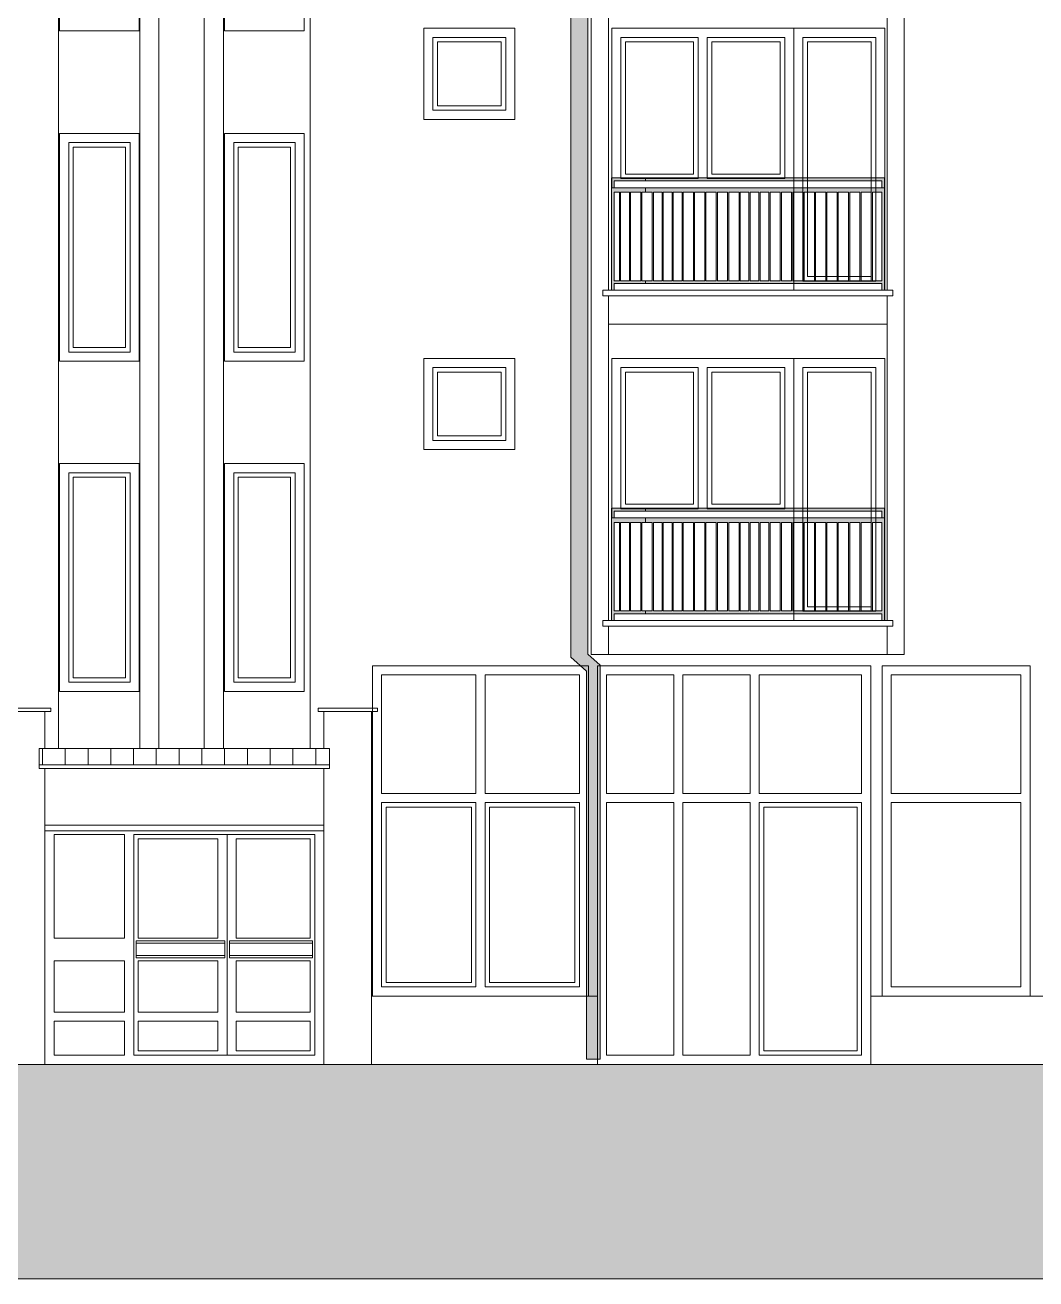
# Model space of a CAD drawing. Header units: millimetres. Extents: x 2791058 to 2855058, y -67651 to -18651.
# Drawn here: x 2811501 to 2820382, y -41406 to -30394 of the extents above; entities that cross this region are included whole.
import ezdxf

# ---------------------------------------------------------------- set-up
doc = ezdxf.new("R2010")
doc.units = ezdxf.units.MM
doc.header["$MEASUREMENT"] = 0
doc.linetypes.add('Hidden Line', pattern=[195.611112, 141.111112, -54.5])
for name, color, linetype, lineweight in [('2D Drafting - General_Pen_No__1', 7, 'Continuous', 0), ('Exterior walls_Pen_No__1', 7, 'Continuous', 0), ('Lines_Pen_No__20', 1, 'Continuous', 0), ('Lines_Pen_No__60', 230, 'Continuous', 0), ('Shell - Roof_Pen_No__20', 1, 'Continuous', 0), ('Shell - Roof_Pen_No__21', 7, 'Continuous', 0), ('Shell - Roof_Pen_No__60', 230, 'Continuous', 0), ('Structural - Bearing_Pen_No__1', 7, 'Continuous', 0)]:
    doc.layers.add(name, color=color, linetype=linetype, lineweight=lineweight)
doc.layers.add('2D Drafting - General_Pen_No__61', color=7, linetype='Continuous', lineweight=0, true_color=0x6a6a6a)
doc.layers.add('Structural - Bearing_Pen_No__61', color=7, linetype='Continuous', lineweight=0, true_color=0x6a6a6a)
doc.layers.add('Exterior walls', color=7, linetype='Continuous')

# ---------------------------------------------------------------- blocks, each defined once
blk = doc.blocks.new('Wall_2', base_point=(2816370, -24372))
at = {"layer": 'Exterior walls', "linetype": 'Continuous', "lineweight": 0}
blk.add_hatch(color=255, dxfattribs=at).paths.add_polyline_path([(2816295, -24372), (2816295, -35945), (2816445, -35919), (2816445, -24372)])
at = {"layer": 'Exterior walls_Pen_No__1', "color": 7, "linetype": 'Continuous', "lineweight": 0, "flags": 128}
for points in [[(2816295, -24372), (2816295, -35945)], [(2816445, -35919), (2816445, -24372)]]:
    blk.add_lwpolyline(points, dxfattribs=at)
blk = doc.blocks.new('Wall_7', base_point=(2816493, -39476))
at = {"layer": 'Exterior walls', "linetype": 'Continuous', "lineweight": 0}
blk.add_hatch(color=255, dxfattribs=at).paths.add_polyline_path([(2816553, -39476), (2816553, -36016), (2816433, -36069), (2816433, -39476)])
at = {"layer": 'Exterior walls_Pen_No__1', "color": 7, "linetype": 'Continuous', "lineweight": 0, "flags": 128}
for points in [[(2816433, -36069), (2816433, -39476)], [(2816553, -39476), (2816553, -36016)], [(2816433, -39476), (2816553, -39476)]]:
    blk.add_lwpolyline(points, dxfattribs=at)
blk = doc.blocks.new('Wall_8', base_point=(2816493, -36043))
at = {"layer": 'Exterior walls', "linetype": 'Continuous', "lineweight": 0}
blk.add_hatch(color=255, dxfattribs=at).paths.add_polyline_path([(2816553, -36016), (2816445, -35919), (2816295, -35945), (2816433, -36069)])
at = {"layer": 'Exterior walls_Pen_No__1', "color": 7, "linetype": 'Continuous', "lineweight": 0, "flags": 128}
for points in [[(2816295, -35945), (2816433, -36069)], [(2816553, -36016), (2816445, -35919)]]:
    blk.add_lwpolyline(points, dxfattribs=at)

msp = doc.modelspace()

# ---------------------------------------------------------------- hatches: boundary and pattern name
at = {"layer": '2D Drafting - General_Pen_No__61', "linetype": 'Continuous', "lineweight": 0, "true_color": 0x6a6a6a}
msp.add_hatch(color=251, dxfattribs=at).paths.add_polyline_path([(2799992.964, -39522.015), (2840201.628, -39522.015), (2840201.628, -41406.171), (2799992.964, -41406.171)])
at = {"layer": 'Structural - Bearing_Pen_No__1', "linetype": 'Continuous', "lineweight": 0}
h = msp.add_hatch(dxfattribs=at)
h.set_pattern_fill('Soldier_course', style=0, pattern_type=2)
h.set_pattern_definition([(90, (2247653.82, -76424.97), (-200, 0), [])])
h.paths.add_polyline_path([(2814175.754, -36746.464), (2811625.754, -36746.464), (2811625.754, -36892.015), (2811675.754, -36892.015), (2814125.754, -36892.015), (2814175.754, -36892.015)])
at = {"layer": 'Structural - Bearing_Pen_No__61', "linetype": 'Continuous', "lineweight": 0, "true_color": 0x6a6a6a}
h = msp.add_hatch(color=251, dxfattribs=at)
h.paths.add_polyline_path([(2816652.754, -31736.789), (2816652.754, -32722.015), (2816676.754, -32722.015), (2816676.754, -32664.515), (2816952.754, -32664.515), (2816952.754, -32639.515), (2816920.754, -32639.515), (2816920.754, -31862.015), (2816952.754, -31862.015), (2816952.754, -31822.015), (2816676.754, -31822.015), (2816676.754, -31762.015), (2816952.754, -31762.015), (2816952.754, -31736.789), (2816676.754, -31736.789)])
h.paths.add_polyline_path([(2816676.754, -31862.015), (2816723.254, -31862.015), (2816723.254, -32639.515), (2816676.754, -32639.515)], flags=0)
h.paths.add_polyline_path([(2816733.254, -31862.015), (2816810.754, -31862.015), (2816810.753, -32639.515), (2816733.254, -32639.515)], flags=0)
h.paths.add_polyline_path([(2816820.754, -31862.015), (2816910.754, -31862.015), (2816910.754, -32639.515), (2816820.754, -32639.515)], flags=0)
h = msp.add_hatch(color=251, dxfattribs=at)
h.paths.add_polyline_path([(2816952.754, -32664.515), (2819028.754, -32664.515), (2819028.754, -32722.015), (2819052.754, -32722.015), (2819052.754, -31736.789), (2819028.754, -31736.789), (2816952.754, -31736.789), (2816952.754, -31762.015), (2819028.754, -31762.015), (2819028.754, -31822.015), (2816952.754, -31822.015), (2816952.754, -31862.015), (2817010.754, -31862.015), (2817010.754, -32639.515), (2816952.754, -32639.515)])
h.paths.add_polyline_path([(2817020.754, -32639.515), (2817020.754, -31862.015), (2817098.254, -31862.015), (2817098.254, -32639.515)], flags=0)
h.paths.add_polyline_path([(2817185.754, -32639.515), (2817108.254, -32639.515), (2817108.254, -31862.015), (2817185.754, -31862.015)], flags=0)
h.paths.add_polyline_path([(2817195.754, -31862.015), (2817273.254, -31862.015), (2817273.253, -32639.515), (2817195.754, -32639.515)], flags=0)
h.paths.add_polyline_path([(2817373.254, -32639.515), (2817283.254, -32639.515), (2817283.254, -31862.015), (2817373.254, -31862.015)], flags=0)
h.paths.add_polyline_path([(2817383.254, -32639.515), (2817383.254, -31862.015), (2817473.254, -31862.015), (2817473.254, -32639.515)], flags=0)
h.paths.add_polyline_path([(2817483.254, -31862.015), (2817573.254, -31862.015), (2817573.254, -32639.515), (2817483.254, -32639.515)], flags=0)
h.paths.add_polyline_path([(2817583.254, -31862.015), (2817673.254, -31862.015), (2817673.254, -32639.515), (2817583.254, -32639.515)], flags=0)
h.paths.add_polyline_path([(2817683.254, -32639.515), (2817683.254, -31862.015), (2817773.254, -31862.015), (2817773.254, -32639.515)], flags=0)
h.paths.add_polyline_path([(2817860.754, -32639.515), (2817783.254, -32639.515), (2817783.254, -31862.015), (2817860.754, -31862.015)], flags=0)
h.paths.add_polyline_path([(2817870.754, -31862.015), (2817948.254, -31862.015), (2817948.254, -32639.515), (2817870.754, -32639.515)], flags=0)
h.paths.add_polyline_path([(2817958.254, -31862.015), (2818035.754, -31862.015), (2818035.754, -32639.515), (2817958.254, -32639.515)], flags=0)
h.paths.add_polyline_path([(2818045.754, -32639.515), (2818045.754, -31862.015), (2818135.754, -31862.015), (2818135.754, -32639.515)], flags=0)
h.paths.add_polyline_path([(2818235.754, -32639.515), (2818145.754, -32639.515), (2818145.754, -31862.015), (2818235.754, -31862.015)], flags=0)
h.paths.add_polyline_path([(2818335.754, -32639.515), (2818245.754, -32639.515), (2818245.754, -31862.015), (2818335.754, -31862.015)], flags=0)
h.paths.add_polyline_path([(2818345.754, -32639.515), (2818345.754, -31862.015), (2818435.754, -31862.015), (2818435.754, -32639.515)], flags=0)
h.paths.add_polyline_path([(2818445.754, -32639.515), (2818445.754, -31862.015), (2818535.754, -31862.015), (2818535.754, -32639.515)], flags=0)
h.paths.add_polyline_path([(2818545.754, -31862.015), (2818635.754, -31862.015), (2818635.754, -32639.515), (2818545.754, -32639.515)], flags=0)
h.paths.add_polyline_path([(2818645.754, -32639.515), (2818645.754, -31862.015), (2818735.754, -31862.015), (2818735.754, -32639.515)], flags=0)
h.paths.add_polyline_path([(2818745.754, -31862.015), (2818835.754, -31862.015), (2818835.754, -32639.515), (2818745.754, -32639.515)], flags=0)
h.paths.add_polyline_path([(2818845.754, -32639.515), (2818845.754, -31862.015), (2818935.754, -31862.015), (2818935.754, -32639.515)], flags=0)
h.paths.add_polyline_path([(2818945.754, -31862.015), (2819028.754, -31862.015), (2819028.754, -32639.515), (2818945.754, -32639.515)], flags=0)
h = msp.add_hatch(color=251, dxfattribs=at)
h.paths.add_polyline_path([(2816652.754, -34636.789), (2816652.754, -35622.015), (2816676.754, -35622.015), (2816676.754, -35564.515), (2816952.754, -35564.515), (2816952.754, -35539.515), (2816920.754, -35539.515), (2816920.754, -34762.015), (2816952.754, -34762.015), (2816952.754, -34722.015), (2816676.754, -34722.015), (2816676.754, -34662.015), (2816952.754, -34662.015), (2816952.754, -34636.789), (2816676.754, -34636.789)])
h.paths.add_polyline_path([(2816676.754, -34762.015), (2816723.254, -34762.015), (2816723.254, -35539.515), (2816676.754, -35539.515)], flags=0)
h.paths.add_polyline_path([(2816733.254, -34762.015), (2816810.754, -34762.015), (2816810.753, -35539.515), (2816733.254, -35539.515)], flags=0)
h.paths.add_polyline_path([(2816820.754, -34762.015), (2816910.754, -34762.015), (2816910.754, -35539.515), (2816820.754, -35539.515)], flags=0)
h = msp.add_hatch(color=251, dxfattribs=at)
h.paths.add_polyline_path([(2816952.754, -35564.515), (2819028.754, -35564.515), (2819028.754, -35622.015), (2819052.754, -35622.015), (2819052.754, -34636.789), (2819028.754, -34636.789), (2816952.754, -34636.789), (2816952.754, -34662.015), (2819028.754, -34662.015), (2819028.754, -34722.015), (2816952.754, -34722.015), (2816952.754, -34762.015), (2817010.754, -34762.015), (2817010.754, -35539.515), (2816952.754, -35539.515)])
h.paths.add_polyline_path([(2817020.754, -35539.515), (2817020.754, -34762.015), (2817098.254, -34762.015), (2817098.254, -35539.515)], flags=0)
h.paths.add_polyline_path([(2817185.754, -35539.515), (2817108.254, -35539.515), (2817108.254, -34762.015), (2817185.754, -34762.015)], flags=0)
h.paths.add_polyline_path([(2817195.754, -34762.015), (2817273.254, -34762.015), (2817273.253, -35539.515), (2817195.754, -35539.515)], flags=0)
h.paths.add_polyline_path([(2817373.254, -35539.515), (2817283.254, -35539.515), (2817283.254, -34762.015), (2817373.254, -34762.015)], flags=0)
h.paths.add_polyline_path([(2817383.254, -35539.515), (2817383.254, -34762.015), (2817473.254, -34762.015), (2817473.254, -35539.515)], flags=0)
h.paths.add_polyline_path([(2817483.254, -34762.015), (2817573.254, -34762.015), (2817573.254, -35539.515), (2817483.254, -35539.515)], flags=0)
h.paths.add_polyline_path([(2817583.254, -34762.015), (2817673.254, -34762.015), (2817673.254, -35539.515), (2817583.254, -35539.515)], flags=0)
h.paths.add_polyline_path([(2817683.254, -35539.515), (2817683.254, -34762.015), (2817773.254, -34762.015), (2817773.254, -35539.515)], flags=0)
h.paths.add_polyline_path([(2817860.754, -35539.515), (2817783.254, -35539.515), (2817783.254, -34762.015), (2817860.754, -34762.015)], flags=0)
h.paths.add_polyline_path([(2817870.754, -34762.015), (2817948.254, -34762.015), (2817948.254, -35539.515), (2817870.754, -35539.515)], flags=0)
h.paths.add_polyline_path([(2817958.254, -34762.015), (2818035.754, -34762.015), (2818035.754, -35539.515), (2817958.254, -35539.515)], flags=0)
h.paths.add_polyline_path([(2818045.754, -35539.515), (2818045.754, -34762.015), (2818135.754, -34762.015), (2818135.754, -35539.515)], flags=0)
h.paths.add_polyline_path([(2818235.754, -35539.515), (2818145.754, -35539.515), (2818145.754, -34762.015), (2818235.754, -34762.015)], flags=0)
h.paths.add_polyline_path([(2818335.754, -35539.515), (2818245.754, -35539.515), (2818245.754, -34762.015), (2818335.754, -34762.015)], flags=0)
h.paths.add_polyline_path([(2818345.754, -35539.515), (2818345.754, -34762.015), (2818435.754, -34762.015), (2818435.754, -35539.515)], flags=0)
h.paths.add_polyline_path([(2818445.754, -35539.515), (2818445.754, -34762.015), (2818535.754, -34762.015), (2818535.754, -35539.515)], flags=0)
h.paths.add_polyline_path([(2818545.754, -34762.015), (2818635.754, -34762.015), (2818635.754, -35539.515), (2818545.754, -35539.515)], flags=0)
h.paths.add_polyline_path([(2818645.754, -35539.515), (2818645.754, -34762.015), (2818735.754, -34762.015), (2818735.754, -35539.515)], flags=0)
h.paths.add_polyline_path([(2818745.754, -34762.015), (2818835.754, -34762.015), (2818835.754, -35539.515), (2818745.754, -35539.515)], flags=0)
h.paths.add_polyline_path([(2818845.754, -35539.515), (2818845.754, -34762.015), (2818935.754, -34762.015), (2818935.754, -35539.515)], flags=0)
h.paths.add_polyline_path([(2818945.754, -34762.015), (2819028.754, -34762.015), (2819028.754, -35539.515), (2818945.754, -35539.515)], flags=0)

# ---------------------------------------------------------------- linework, layer by layer
at = {"layer": '2D Drafting - General_Pen_No__1', "color": 7, "linetype": 'Continuous', "lineweight": 0, "flags": 128}
msp.add_lwpolyline([(2799992.964, -39522.015), (2840201.628, -39522.015), (2840201.628, -41406.171), (2799992.964, -41406.171)], close=True, dxfattribs=at)
at = {"layer": 'Lines_Pen_No__20', "color": 1, "linetype": 'Hidden Line', "lineweight": 0}
for p, q in [((2815003.223, -30562.015), (2815003.223, -30422.015)), ((2815003.223, -30422.015), (2815803.223, -30422.015)), ((2815803.223, -30562.015), (2815803.223, -30422.015)), ((2815803.223, -30562.015), (2815803.223, -30422.015)), ((2816654.66, -30562.015), (2816654.66, -30422.015)), ((2819054.66, -30422.015), (2816654.66, -30422.015)), ((2819054.66, -30562.015), (2819054.66, -30422.015)), ((2815003.223, -33462.015), (2815003.223, -33322.015)), ((2815003.223, -33322.015), (2815803.223, -33322.015)), ((2815803.223, -33462.015), (2815803.223, -33322.015)), ((2815803.223, -33462.015), (2815803.223, -33322.015)), ((2816654.66, -33462.015), (2816654.66, -33322.015)), ((2819054.66, -33322.015), (2816654.66, -33322.015)), ((2819054.66, -33462.015), (2819054.66, -33322.015))]:
    msp.add_line(p, q, dxfattribs=at)
at = {"layer": 'Lines_Pen_No__20', "color": 1, "linetype": 'Continuous', "lineweight": 0}
for p, q in [((2817414.66, -31742.015), (2817414.66, -30502.015)), ((2817494.66, -31742.015), (2817494.66, -30502.015)), ((2817374.66, -31702.015), (2817374.66, -30542.015)), ((2817534.66, -31702.015), (2817534.66, -30542.015)), ((2817374.66, -34602.015), (2817374.66, -33442.015)), ((2817414.66, -34642.015), (2817414.66, -33402.015)), ((2817494.66, -34642.015), (2817494.66, -33402.015)), ((2817534.66, -34602.015), (2817534.66, -33442.015)), ((2815461.961, -37142.015), (2815461.961, -36102.015)), ((2815541.961, -37142.015), (2815541.961, -36102.015)), ((2814631.961, -37142.015), (2815461.961, -37142.015)), ((2815541.961, -37142.015), (2816371.961, -37142.015)), ((2819110.306, -37142.015), (2820250.306, -37142.015)), ((2814631.961, -37222.015), (2815461.961, -37222.015)), ((2815421.961, -37262.015), (2814671.961, -37262.015)), ((2815421.961, -38802.015), (2815421.961, -37262.015)), ((2815461.961, -38842.015), (2815461.961, -37222.015)), ((2815541.961, -38842.015), (2815541.961, -37222.015)), ((2815541.961, -37222.015), (2816371.961, -37222.015)), ((2815581.961, -38802.015), (2815581.961, -37262.015)), ((2815581.961, -37262.015), (2816331.961, -37262.015)), ((2819110.306, -37222.015), (2820250.306, -37222.015)), ((2815421.961, -38802.015), (2814671.961, -38802.015)), ((2815581.961, -38802.015), (2816331.961, -38802.015))]:
    msp.add_line(p, q, dxfattribs=at)
for points in [[(2811804.042, -30446.018), (2812504.042, -30446.018), (2812504.042, -28446.018), (2811804.042, -28446.018)], [(2813254.042, -30446.018), (2813954.042, -30446.018), (2813954.042, -28446.018), (2813254.042, -28446.018)], [(2815803.223, -30422.015), (2815003.223, -30422.015), (2815003.223, -31222.015), (2815803.223, -31222.015)], [(2815723.223, -30502.015), (2815083.223, -30502.015), (2815083.223, -31142.015), (2815723.223, -31142.015)], [(2816654.66, -30422.015), (2818254.66, -30422.015), (2818254.66, -31822.015), (2816654.66, -31822.015)], [(2818254.66, -32722.015), (2819054.66, -32722.015), (2819054.66, -30422.015), (2818254.66, -30422.015)], [(2818334.66, -32642.015), (2818974.66, -32642.015), (2818974.66, -30502.015), (2818334.66, -30502.015)], [(2815683.223, -30542.015), (2815123.223, -30542.015), (2815123.223, -31102.015), (2815683.223, -31102.015)], [(2818374.66, -32602.015), (2818934.66, -32602.015), (2818934.66, -30542.015), (2818374.66, -30542.015)], [(2811804.042, -33346.018), (2812504.042, -33346.018), (2812504.042, -31346.018), (2811804.042, -31346.018)], [(2813254.042, -33346.018), (2813954.042, -33346.018), (2813954.042, -31346.018), (2813254.042, -31346.018)], [(2811884.042, -33266.018), (2812424.042, -33266.018), (2812424.042, -31426.018), (2811884.042, -31426.018)], [(2811924.042, -33226.018), (2812384.042, -33226.018), (2812384.042, -31466.018), (2811924.042, -31466.018)], [(2813334.042, -33266.018), (2813874.042, -33266.018), (2813874.042, -31426.018), (2813334.042, -31426.018)], [(2813374.042, -33226.018), (2813834.042, -33226.018), (2813834.042, -31466.018), (2813374.042, -31466.018)], [(2815803.223, -33322.015), (2815003.223, -33322.015), (2815003.223, -34122.015), (2815803.223, -34122.015)], [(2816654.66, -33322.015), (2818254.66, -33322.015), (2818254.66, -34722.015), (2816654.66, -34722.015)], [(2818254.66, -35622.015), (2819054.66, -35622.015), (2819054.66, -33322.015), (2818254.66, -33322.015)], [(2815723.223, -33402.015), (2815083.223, -33402.015), (2815083.223, -34042.015), (2815723.223, -34042.015)], [(2815683.223, -33442.015), (2815123.223, -33442.015), (2815123.223, -34002.015), (2815683.223, -34002.015)], [(2818334.66, -35542.015), (2818974.66, -35542.015), (2818974.66, -33402.015), (2818334.66, -33402.015)], [(2818374.66, -35502.015), (2818934.66, -35502.015), (2818934.66, -33442.015), (2818374.66, -33442.015)], [(2811804.042, -36246.018), (2812504.042, -36246.018), (2812504.042, -34246.018), (2811804.042, -34246.018)], [(2813254.042, -36246.018), (2813954.042, -36246.018), (2813954.042, -34246.018), (2813254.042, -34246.018)], [(2811884.042, -36166.018), (2812424.042, -36166.018), (2812424.042, -34326.018), (2811884.042, -34326.018)], [(2813334.042, -36166.018), (2813874.042, -36166.018), (2813874.042, -34326.018), (2813334.042, -34326.018)], [(2811924.042, -36126.018), (2812384.042, -36126.018), (2812384.042, -34366.018), (2811924.042, -34366.018)], [(2813374.042, -36126.018), (2813834.042, -36126.018), (2813834.042, -34366.018), (2813374.042, -34366.018)], [(2814551.961, -38922.015), (2816451.961, -38922.015), (2816451.961, -36022.015), (2814551.961, -36022.015)], [(2819030.306, -38922.015), (2820330.306, -38922.015), (2820330.306, -36022.015), (2819030.306, -36022.015)]]:
    msp.add_lwpolyline(points, close=True, dxfattribs=at)
for points in [[(2817414.66, -31742.015), (2816734.66, -31742.015), (2816734.66, -30502.015), (2817414.66, -30502.015)], [(2817494.66, -30502.015), (2818174.66, -30502.015), (2818174.66, -31742.015), (2817494.66, -31742.015)], [(2817374.66, -31702.015), (2816774.66, -31702.015), (2816774.66, -30542.015), (2817374.66, -30542.015)], [(2817534.66, -30542.015), (2818134.66, -30542.015), (2818134.66, -31702.015), (2817534.66, -31702.015)], [(2817414.66, -34642.015), (2816734.66, -34642.015), (2816734.66, -33402.015), (2817414.66, -33402.015)], [(2817374.66, -34602.015), (2816774.66, -34602.015), (2816774.66, -33442.015), (2817374.66, -33442.015)], [(2817494.66, -33402.015), (2818174.66, -33402.015), (2818174.66, -34642.015), (2817494.66, -34642.015)], [(2817534.66, -33442.015), (2818134.66, -33442.015), (2818134.66, -34602.015), (2817534.66, -34602.015)], [(2815461.961, -36102.015), (2814631.961, -36102.015), (2814631.961, -37142.015)], [(2816371.961, -37142.015), (2816371.961, -36102.015), (2815541.961, -36102.015)], [(2820250.306, -37142.015), (2820250.306, -36102.015), (2819110.306, -36102.015), (2819110.306, -37142.015)], [(2814631.961, -37222.015), (2814631.961, -38842.015), (2815461.961, -38842.015)], [(2814671.961, -38802.015), (2814671.961, -37262.015)], [(2815541.961, -38842.015), (2816371.961, -38842.015), (2816371.961, -37222.015)], [(2816331.961, -38802.015), (2816331.961, -37262.015)], [(2819110.306, -37222.015), (2819110.306, -38842.015), (2820250.306, -38842.015), (2820250.306, -37222.015)], [(2815541.961, -38842.015), (2816331.961, -38842.015)]]:
    msp.add_lwpolyline(points, dxfattribs=at)
at = {"layer": 'Lines_Pen_No__60', "color": 230, "linetype": 'Continuous', "lineweight": 0}
for p, q in [((2817200.306, -37142.015), (2817200.306, -36102.015)), ((2817280.306, -37142.015), (2817280.306, -36102.015)), ((2817870.306, -37142.015), (2817870.306, -36102.015)), ((2817950.306, -37142.015), (2817950.306, -36102.015)), ((2817200.306, -37142.015), (2816610.306, -37142.015)), ((2817870.306, -37142.015), (2817280.306, -37142.015)), ((2818850.306, -37142.015), (2817950.306, -37142.015)), ((2817200.306, -37222.015), (2816610.306, -37222.015)), ((2817200.306, -39442.015), (2817200.306, -37222.015)), ((2817870.306, -37222.015), (2817280.306, -37222.015)), ((2817280.306, -39442.015), (2817280.306, -37222.015)), ((2817870.306, -39442.015), (2817870.306, -37222.015)), ((2818850.306, -37222.015), (2817950.306, -37222.015)), ((2817950.306, -39442.015), (2817950.306, -37222.015)), ((2817990.306, -39402.015), (2817990.306, -37262.015)), ((2818810.306, -37262.015), (2817990.306, -37262.015)), ((2812375.754, -37502.015), (2812375.754, -38412.015)), ((2812455.754, -37502.015), (2812455.754, -39442.015)), ((2812495.754, -37542.015), (2812495.754, -38412.015)), ((2813195.754, -38412.015), (2813195.754, -37542.015)), ((2813275.754, -37502.015), (2813275.754, -39442.015)), ((2813355.754, -37542.015), (2813355.754, -38412.015)), ((2811755.754, -38412.015), (2812375.754, -38412.015)), ((2812495.754, -38412.015), (2813195.754, -38412.015)), ((2813355.754, -38412.015), (2814005.754, -38412.015)), ((2812475.754, -38587.015), (2812475.754, -38437.015)), ((2813255.754, -38437.015), (2812475.754, -38437.015)), ((2813255.754, -38457.015), (2812475.754, -38457.015)), ((2813255.754, -38587.015), (2813255.754, -38437.015)), ((2813295.754, -38587.015), (2813295.754, -38437.015)), ((2814025.754, -38437.015), (2813295.754, -38437.015)), ((2814025.754, -38457.015), (2813295.754, -38457.015)), ((2814025.754, -38587.015), (2814025.754, -38437.015)), ((2811755.754, -38612.015), (2812375.754, -38612.015)), ((2812375.754, -38612.015), (2812375.754, -39062.015)), ((2812475.754, -38567.015), (2813255.754, -38567.015)), ((2812475.754, -38587.015), (2813255.754, -38587.015)), ((2812495.754, -38612.015), (2813195.754, -38612.015)), ((2812495.754, -38612.015), (2812495.754, -39062.015)), ((2813195.754, -38612.015), (2813195.754, -39062.015)), ((2813295.754, -38567.015), (2814025.754, -38567.015)), ((2813295.754, -38587.015), (2814025.754, -38587.015)), ((2813355.754, -38612.015), (2814005.754, -38612.015)), ((2813355.754, -39062.015), (2813355.754, -38612.015)), ((2811755.754, -39062.015), (2812375.754, -39062.015)), ((2812495.754, -39062.015), (2813195.754, -39062.015)), ((2813355.754, -39062.015), (2814005.754, -39062.015)), ((2811755.754, -39142.015), (2812375.754, -39142.015)), ((2812375.754, -39142.015), (2812375.754, -39442.015)), ((2812495.754, -39142.015), (2813195.754, -39142.015)), ((2812495.754, -39142.015), (2812495.754, -39402.015)), ((2813195.754, -39142.015), (2813195.754, -39402.015)), ((2813355.754, -39142.015), (2814005.754, -39142.015)), ((2813355.754, -39142.015), (2813355.754, -39402.015))]:
    msp.add_line(p, q, dxfattribs=at)
msp.add_lwpolyline([(2818930.306, -39522.015), (2816530.306, -39522.015), (2816530.306, -36022.015), (2818930.306, -36022.015)], close=True, dxfattribs=at)
for points in [[(2816610.306, -37142.015), (2816610.306, -36102.015), (2817200.306, -36102.015)], [(2817280.306, -36102.015), (2817870.306, -36102.015)], [(2817950.306, -36102.015), (2818850.306, -36102.015), (2818850.306, -37142.015)], [(2817200.306, -39442.015), (2816610.306, -39442.015), (2816610.306, -37222.015)], [(2818850.306, -37222.015), (2818850.306, -39442.015), (2817950.306, -39442.015)], [(2818810.306, -37262.015), (2818810.306, -39402.015), (2817990.306, -39402.015)], [(2811675.754, -39522.015), (2814125.754, -39522.015), (2814125.754, -37422.015), (2811675.754, -37422.015)], [(2812375.754, -37502.015), (2811755.754, -37502.015), (2811755.754, -38412.015)], [(2812455.754, -39442.015), (2814045.754, -39442.015), (2814045.754, -37502.015), (2812455.754, -37502.015)], [(2813195.754, -37542.015), (2812495.754, -37542.015)], [(2814005.754, -38412.015), (2814005.754, -37542.015), (2813355.754, -37542.015)], [(2811755.754, -38612.015), (2811755.754, -39062.015)], [(2814005.754, -39062.015), (2814005.754, -38612.015)], [(2811755.754, -39142.015), (2811755.754, -39442.015), (2812375.754, -39442.015)], [(2813355.754, -39402.015), (2814005.754, -39402.015), (2814005.754, -39142.015)], [(2812495.754, -39402.015), (2813195.754, -39402.015)], [(2817870.306, -39442.015), (2817280.306, -39442.015)]]:
    msp.add_lwpolyline(points, dxfattribs=at)
at = {"layer": 'Shell - Roof_Pen_No__20', "color": 1, "linetype": 'Continuous', "lineweight": 0}
for p, q in [((2815003.223, -31222.015), (2815003.223, -30422.015)), ((2815003.223, -30422.015), (2815803.223, -30422.015)), ((2815803.223, -30422.015), (2815803.223, -31222.015)), ((2815803.223, -31222.015), (2815003.223, -31222.015)), ((2815003.223, -34122.015), (2815003.223, -33322.015)), ((2815003.223, -33322.015), (2815803.223, -33322.015)), ((2815803.223, -33322.015), (2815803.223, -34122.015)), ((2815803.223, -34122.015), (2815003.223, -34122.015))]:
    msp.add_line(p, q, dxfattribs=at)
at = {"layer": 'Shell - Roof_Pen_No__21', "color": 7, "linetype": 'Continuous', "lineweight": 0}
for p, q in [((2816475.754, -24372.015), (2816475.754, -35922.015)), ((2819225.754, -24372.015), (2819225.754, -35922.015)), ((2811795.754, -24522.015), (2811795.754, -36746.464)), ((2812509.259, -24522.015), (2812509.259, -36746.464)), ((2812675.754, -24522.015), (2812675.754, -36746.464)), ((2813074.911, -24522.015), (2813074.911, -36746.464)), ((2813245.338, -24522.015), (2813245.338, -36746.464)), ((2814005.754, -24522.015), (2814005.754, -36746.464)), ((2811804.042, -28446.018), (2811804.042, -30446.018)), ((2816625.754, -29872.015), (2816625.754, -32722.015)), ((2819075.754, -29872.015), (2819075.754, -32722.015)), ((2812504.042, -30446.018), (2811804.042, -30446.018)), ((2813954.042, -30446.018), (2813254.042, -30446.018)), ((2815803.223, -30422.015), (2815003.223, -30422.015)), ((2815003.223, -30422.015), (2815003.223, -31222.015)), ((2815803.223, -31222.015), (2815803.223, -30422.015)), ((2816625.754, -32722.015), (2816625.754, -30422.015)), ((2815003.223, -31222.015), (2815803.223, -31222.015)), ((2812504.042, -31346.018), (2811804.042, -31346.018)), ((2811804.042, -31346.018), (2811804.042, -33346.018)), ((2813954.042, -31346.018), (2813254.042, -31346.018)), ((2819045.754, -31822.015), (2817445.754, -31822.015)), ((2816575.754, -32772.015), (2816575.754, -32722.015)), ((2816575.754, -32722.015), (2816625.754, -32722.015)), ((2816625.754, -32772.015), (2816575.754, -32772.015)), ((2819075.754, -32722.015), (2816625.754, -32722.015)), ((2816625.754, -32772.015), (2816625.754, -33022.015)), ((2816625.754, -32772.015), (2819075.754, -32772.015)), ((2816625.754, -32772.015), (2816625.754, -35622.015)), ((2819125.754, -32722.015), (2819075.754, -32722.015)), ((2819075.754, -32772.015), (2819075.754, -33022.015)), ((2819075.754, -32772.015), (2819125.754, -32772.015)), ((2819075.754, -32772.015), (2819075.754, -35622.015)), ((2819125.754, -32772.015), (2819125.754, -32722.015)), ((2819075.754, -33022.015), (2816625.754, -33022.015)), ((2812504.042, -33346.018), (2811804.042, -33346.018)), ((2813954.042, -33346.018), (2813254.042, -33346.018)), ((2815803.223, -33322.015), (2815003.223, -33322.015)), ((2815003.223, -33322.015), (2815003.223, -34122.015)), ((2815803.223, -34122.015), (2815803.223, -33322.015)), ((2816625.754, -35622.015), (2816625.754, -33322.015)), ((2815003.223, -34122.015), (2815803.223, -34122.015)), ((2812504.042, -34246.018), (2811804.042, -34246.018)), ((2811804.042, -34246.018), (2811804.042, -36246.018)), ((2813954.042, -34246.018), (2813254.042, -34246.018)), ((2819045.754, -34722.015), (2817445.754, -34722.015)), ((2816575.754, -35672.015), (2816575.754, -35622.015)), ((2816575.754, -35622.015), (2816625.754, -35622.015)), ((2816625.754, -35672.015), (2816575.754, -35672.015)), ((2819075.754, -35622.015), (2816625.754, -35622.015)), ((2816625.754, -35672.015), (2816625.754, -35922.015)), ((2816625.754, -35672.015), (2819075.754, -35672.015)), ((2816625.754, -35672.015), (2816625.754, -35922.015)), ((2819125.754, -35622.015), (2819075.754, -35622.015)), ((2819075.754, -35672.015), (2819075.754, -35922.015)), ((2819075.754, -35672.015), (2819125.754, -35672.015)), ((2819075.754, -35672.015), (2819075.754, -35922.015)), ((2819125.754, -35672.015), (2819125.754, -35622.015)), ((2819225.754, -35922.015), (2816475.754, -35922.015)), ((2820330.306, -36022.015), (2819030.306, -36022.015)), ((2819030.306, -36022.015), (2819030.306, -38922.015)), ((2820330.306, -38922.015), (2820330.306, -36022.015)), ((2812504.042, -36246.018), (2811804.042, -36246.018)), ((2813954.042, -36246.018), (2813254.042, -36246.018)), ((2811205.754, -36392.015), (2811725.754, -36392.015)), ((2811375.754, -36422.015), (2811675.754, -36422.015)), ((2811675.754, -36422.015), (2811675.754, -36746.464)), ((2811675.754, -36422.015), (2811725.754, -36422.015)), ((2811725.754, -36422.015), (2811725.754, -36392.015)), ((2814075.754, -36422.015), (2814075.754, -36392.015)), ((2814075.754, -36392.015), (2814595.754, -36392.015)), ((2814240.187, -36422.015), (2814075.754, -36422.015)), ((2814125.754, -36422.015), (2814125.754, -36746.464)), ((2814125.754, -36422.015), (2814425.754, -36422.015)), ((2814240.187, -36422.015), (2814540.187, -36422.015)), ((2814540.187, -36422.015), (2814595.754, -36422.015)), ((2814545.754, -36422.015), (2814545.754, -39522.015)), ((2814595.754, -36422.015), (2814595.754, -36392.015)), ((2811625.754, -36746.464), (2814175.754, -36746.464)), ((2811625.754, -36746.464), (2811625.754, -36892.015)), ((2814175.754, -36892.015), (2814175.754, -36746.464)), ((2811675.754, -36892.015), (2811625.754, -36892.015)), ((2811625.754, -36892.015), (2811625.754, -36922.015)), ((2811675.754, -36922.015), (2811625.754, -36922.015)), ((2811675.754, -36892.015), (2814125.754, -36892.015)), ((2811675.754, -36922.015), (2814125.754, -36922.015)), ((2811675.754, -36922.015), (2811675.754, -39522.015)), ((2814125.754, -36892.015), (2814175.754, -36892.015)), ((2814125.754, -36922.015), (2814175.754, -36922.015)), ((2814125.754, -36922.015), (2814125.754, -39522.015)), ((2814175.754, -36892.015), (2814175.754, -36922.015)), ((2811675.754, -37472.015), (2814125.754, -37472.015)), ((2814545.754, -38922.015), (2816330.306, -38922.015)), ((2816530.306, -38922.015), (2814545.754, -38922.015)), ((2819030.306, -38922.015), (2818930.306, -38922.015)), ((2819030.306, -38922.015), (2820330.306, -38922.015)), ((2820330.306, -38922.015), (2820725.754, -38922.015)), ((2805125.754, -39522.015), (2824967.109, -39522.015))]:
    msp.add_line(p, q, dxfattribs=at)
at = {"layer": 'Shell - Roof_Pen_No__60', "color": 230, "linetype": 'Continuous', "lineweight": 0}
for p, q in [((2811675.754, -37422.015), (2814125.754, -37422.015)), ((2811675.754, -39522.015), (2811675.754, -37422.015)), ((2811675.754, -39522.015), (2814125.754, -39522.015))]:
    msp.add_line(p, q, dxfattribs=at)
at = {"layer": 'Structural - Bearing_Pen_No__1', "color": 7, "linetype": 'Continuous', "lineweight": 0, "flags": 128}
msp.add_lwpolyline([(2814175.754, -36746.464), (2811625.754, -36746.464), (2811625.754, -36892.015), (2811675.754, -36892.015), (2814125.754, -36892.015), (2814175.754, -36892.015)], close=True, dxfattribs=at)
at = {"layer": 'Structural - Bearing_Pen_No__61', "color": 251, "linetype": 'Continuous', "lineweight": 0, "true_color": 0x6a6a6a, "flags": 128}
for points in [[(2816652.754, -31736.789), (2816652.754, -32722.015), (2816676.754, -32722.015), (2816676.754, -32664.515), (2816952.754, -32664.515), (2816952.754, -32639.515), (2816920.754, -32639.515), (2816920.754, -31862.015), (2816952.754, -31862.015), (2816952.754, -31822.015), (2816676.754, -31822.015), (2816676.754, -31762.015), (2816952.754, -31762.015), (2816952.754, -31736.789), (2816676.754, -31736.789)], [(2816952.754, -32664.515), (2819028.754, -32664.515), (2819028.754, -32722.015), (2819052.754, -32722.015), (2819052.754, -31736.789), (2819028.754, -31736.789), (2816952.754, -31736.789), (2816952.754, -31762.015), (2819028.754, -31762.015), (2819028.754, -31822.015), (2816952.754, -31822.015), (2816952.754, -31862.015), (2817010.754, -31862.015), (2817010.754, -32639.515), (2816952.754, -32639.515)], [(2816676.754, -31862.015), (2816723.254, -31862.015), (2816723.254, -32639.515), (2816676.754, -32639.515)], [(2816733.254, -31862.015), (2816810.754, -31862.015), (2816810.753, -32639.515), (2816733.254, -32639.515)], [(2816820.754, -31862.015), (2816910.754, -31862.015), (2816910.754, -32639.515), (2816820.754, -32639.515)], [(2817020.754, -32639.515), (2817020.754, -31862.015), (2817098.254, -31862.015), (2817098.254, -32639.515)], [(2817185.754, -32639.515), (2817108.254, -32639.515), (2817108.254, -31862.015), (2817185.754, -31862.015)], [(2817195.754, -31862.015), (2817273.254, -31862.015), (2817273.253, -32639.515), (2817195.754, -32639.515)], [(2817373.254, -32639.515), (2817283.254, -32639.515), (2817283.254, -31862.015), (2817373.254, -31862.015)], [(2817383.254, -32639.515), (2817383.254, -31862.015), (2817473.254, -31862.015), (2817473.254, -32639.515)], [(2817483.254, -31862.015), (2817573.254, -31862.015), (2817573.254, -32639.515), (2817483.254, -32639.515)], [(2817583.254, -31862.015), (2817673.254, -31862.015), (2817673.254, -32639.515), (2817583.254, -32639.515)], [(2817683.254, -32639.515), (2817683.254, -31862.015), (2817773.254, -31862.015), (2817773.254, -32639.515)], [(2817860.754, -32639.515), (2817783.254, -32639.515), (2817783.254, -31862.015), (2817860.754, -31862.015)], [(2817870.754, -31862.015), (2817948.254, -31862.015), (2817948.254, -32639.515), (2817870.754, -32639.515)], [(2817958.254, -31862.015), (2818035.754, -31862.015), (2818035.754, -32639.515), (2817958.254, -32639.515)], [(2818045.754, -32639.515), (2818045.754, -31862.015), (2818135.754, -31862.015), (2818135.754, -32639.515)], [(2818235.754, -32639.515), (2818145.754, -32639.515), (2818145.754, -31862.015), (2818235.754, -31862.015)], [(2818335.754, -32639.515), (2818245.754, -32639.515), (2818245.754, -31862.015), (2818335.754, -31862.015)], [(2818345.754, -32639.515), (2818345.754, -31862.015), (2818435.754, -31862.015), (2818435.754, -32639.515)], [(2818445.754, -32639.515), (2818445.754, -31862.015), (2818535.754, -31862.015), (2818535.754, -32639.515)], [(2818545.754, -31862.015), (2818635.754, -31862.015), (2818635.754, -32639.515), (2818545.754, -32639.515)], [(2818645.754, -32639.515), (2818645.754, -31862.015), (2818735.754, -31862.015), (2818735.754, -32639.515)], [(2818745.754, -31862.015), (2818835.754, -31862.015), (2818835.754, -32639.515), (2818745.754, -32639.515)], [(2818845.754, -32639.515), (2818845.754, -31862.015), (2818935.754, -31862.015), (2818935.754, -32639.515)], [(2818945.754, -31862.015), (2819028.754, -31862.015), (2819028.754, -32639.515), (2818945.754, -32639.515)], [(2816652.754, -34636.789), (2816652.754, -35622.015), (2816676.754, -35622.015), (2816676.754, -35564.515), (2816952.754, -35564.515), (2816952.754, -35539.515), (2816920.754, -35539.515), (2816920.754, -34762.015), (2816952.754, -34762.015), (2816952.754, -34722.015), (2816676.754, -34722.015), (2816676.754, -34662.015), (2816952.754, -34662.015), (2816952.754, -34636.789), (2816676.754, -34636.789)], [(2816952.754, -35564.515), (2819028.754, -35564.515), (2819028.754, -35622.015), (2819052.754, -35622.015), (2819052.754, -34636.789), (2819028.754, -34636.789), (2816952.754, -34636.789), (2816952.754, -34662.015), (2819028.754, -34662.015), (2819028.754, -34722.015), (2816952.754, -34722.015), (2816952.754, -34762.015), (2817010.754, -34762.015), (2817010.754, -35539.515), (2816952.754, -35539.515)], [(2816676.754, -34762.015), (2816723.254, -34762.015), (2816723.254, -35539.515), (2816676.754, -35539.515)], [(2816733.254, -34762.015), (2816810.754, -34762.015), (2816810.753, -35539.515), (2816733.254, -35539.515)], [(2816820.754, -34762.015), (2816910.754, -34762.015), (2816910.754, -35539.515), (2816820.754, -35539.515)], [(2817020.754, -35539.515), (2817020.754, -34762.015), (2817098.254, -34762.015), (2817098.254, -35539.515)], [(2817185.754, -35539.515), (2817108.254, -35539.515), (2817108.254, -34762.015), (2817185.754, -34762.015)], [(2817195.754, -34762.015), (2817273.254, -34762.015), (2817273.253, -35539.515), (2817195.754, -35539.515)], [(2817373.254, -35539.515), (2817283.254, -35539.515), (2817283.254, -34762.015), (2817373.254, -34762.015)], [(2817383.254, -35539.515), (2817383.254, -34762.015), (2817473.254, -34762.015), (2817473.254, -35539.515)], [(2817483.254, -34762.015), (2817573.254, -34762.015), (2817573.254, -35539.515), (2817483.254, -35539.515)], [(2817583.254, -34762.015), (2817673.254, -34762.015), (2817673.254, -35539.515), (2817583.254, -35539.515)], [(2817683.254, -35539.515), (2817683.254, -34762.015), (2817773.254, -34762.015), (2817773.254, -35539.515)], [(2817860.754, -35539.515), (2817783.254, -35539.515), (2817783.254, -34762.015), (2817860.754, -34762.015)], [(2817870.754, -34762.015), (2817948.254, -34762.015), (2817948.254, -35539.515), (2817870.754, -35539.515)], [(2817958.254, -34762.015), (2818035.754, -34762.015), (2818035.754, -35539.515), (2817958.254, -35539.515)], [(2818045.754, -35539.515), (2818045.754, -34762.015), (2818135.754, -34762.015), (2818135.754, -35539.515)], [(2818235.754, -35539.515), (2818145.754, -35539.515), (2818145.754, -34762.015), (2818235.754, -34762.015)], [(2818335.754, -35539.515), (2818245.754, -35539.515), (2818245.754, -34762.015), (2818335.754, -34762.015)], [(2818345.754, -35539.515), (2818345.754, -34762.015), (2818435.754, -34762.015), (2818435.754, -35539.515)], [(2818445.754, -35539.515), (2818445.754, -34762.015), (2818535.754, -34762.015), (2818535.754, -35539.515)], [(2818545.754, -34762.015), (2818635.754, -34762.015), (2818635.754, -35539.515), (2818545.754, -35539.515)], [(2818645.754, -35539.515), (2818645.754, -34762.015), (2818735.754, -34762.015), (2818735.754, -35539.515)], [(2818745.754, -34762.015), (2818835.754, -34762.015), (2818835.754, -35539.515), (2818745.754, -35539.515)], [(2818845.754, -35539.515), (2818845.754, -34762.015), (2818935.754, -34762.015), (2818935.754, -35539.515)], [(2818945.754, -34762.015), (2819028.754, -34762.015), (2819028.754, -35539.515), (2818945.754, -35539.515)]]:
    msp.add_lwpolyline(points, close=True, dxfattribs=at)

# ---------------------------------------------------------------- block references
at = {"layer": 'Exterior walls', "color": 7, "lineweight": 0}
for name, p in [('Wall_2', (2816369.934, -24372.015)), ('Wall_8', (2816492.838, -36042.785)), ('Wall_7', (2816492.838, -39476.14))]:
    msp.add_blockref(name, p, dxfattribs=at)

doc.saveas('drawing.dxf')
